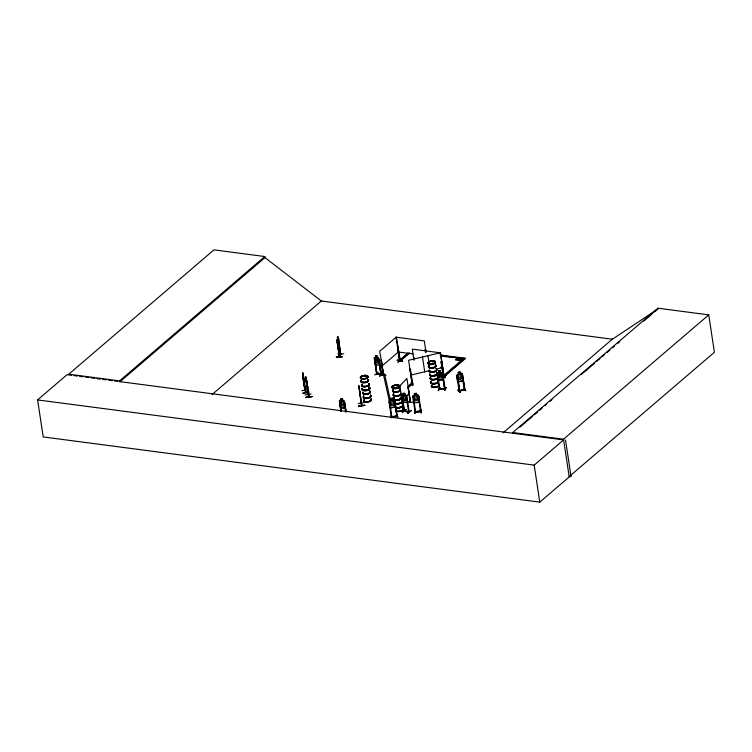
<?xml version="1.0" encoding="UTF-8"?>
<svg xmlns="http://www.w3.org/2000/svg" width="752" height="752" viewBox="0 0 752 752"><rect width="100%" height="100%" fill="white"/><g stroke="black" fill="none" stroke-linecap="round" stroke-linejoin="round"><path stroke-width="1.13" d="M338.823 341.981L338.362 344.736L337.385 340.336L337.639 336.52L340.741 354.305L338.494 338.08L339.406 345.093L338.287 347.217L339.387 345.055L339.293 342.968M337.131 340.797L337.187 339.857L339.537 356.702M302.614 374.317L303.488 375.85M308.217 394.48L305.791 376.893L309.222 396.943L308.781 396.219M380.493 374.722L385.785 375.135M380.362 374.891L385.795 375.417M339.613 356.514L337.15 341.681L339.246 356.758L340.675 353.919M339.641 356.504L340.929 354.013L340.506 354.305L338.823 342.893M305.726 392.469L305.932 391.905M306.083 392.61L305.895 391.867M308.292 394.706L305.726 379.732M309.204 396.924L308.226 394.358M403.627 409.483L399.867 385.785L406.926 378.519L410.573 402.348L410.122 401.906M413.412 397.291L412.848 397.441L413.412 397.291L415.706 412.181M413.365 401.136L414.333 402.875L419.061 402.348L418.667 395.58L417.933 394.997L413.233 395.524L412.622 396.238L415.151 412.275L421.167 411.607L418.873 396.708L418.309 396.868L418.873 396.708M416.279 393.352L414.267 393.569L414.615 395.439L413.703 396.125L414.22 399.528L415.442 400.872L417.322 400.675L418.112 399.115L417.595 395.712L416.495 395.214L416.223 393.39L414.343 393.616M414.907 413.553L415.066 410.836M414.813 413.525L415.076 410.573M416.552 395.176L416.279 393.324M415.038 411.607L421.092 410.968L415.659 411.701M417.924 395.026L416.495 395.242M418.319 396.774L420.612 411.692L420.406 411.043M421.045 412.904L421.261 409.906L421.045 412.613M421.383 412.848L421.374 410.169M379.816 363.695L379.563 365.425L375.831 364.626L375.051 362.671L375.868 364.598M383.106 375.013L380.888 360.236L381.349 360.02L383.2 374.552M399.415 360.462L400.008 360.81M399.444 361.026L397.535 345.986L400.196 361.054L399.65 361.082M340.092 405.779L340.966 407.669L345.046 408.204L345.337 406.428M407.575 400.901L407.227 402.602L403.204 402.132L402.367 400.214M407.509 400.882L407.274 402.668L403.204 402.132M361.496 403.298L359.23 388.201L359.465 389.705M361.862 405.638L358.817 385.532L359.249 388.793M463.119 378.726L462.809 380.7L458.316 381.903L457.395 380.268L456.652 375.37L459.237 391.397L459.792 391.237L457.432 376.348L456.906 376.498L457.498 376.432L459.698 391.275M389.611 406.221L390.561 407.904L395.232 406.982L394.762 400.177L392.751 399.904L392.459 398.062L390.476 398.447L390.833 400.346L389.921 401.117L390.438 404.52L391.651 405.779L393.503 405.422L394.283 403.768L393.766 400.365L392.676 399.951L392.469 398.081M342.245 356.843L336.276 356.937L342.31 356.645M374.675 374.994L378.237 372.437M458.024 389.959L460.13 392.488L458.062 389.921M458.043 390.194L460.045 392.469M402.329 412.594L405.46 409.671L402.339 412.35M411.269 382.815L412.848 385.156M412.82 384.958L411.269 382.552L412.904 385.231M391.134 417.774L390.73 415.743L391.425 417.398L397.376 416.147M438.519 390.561L439.873 387.571L438.256 390.598M438.237 390.645L439.864 387.797M361.825 405.629L361.421 403.11M362.718 378.707L362.295 378.717A3.854 1.636 -8.6 0 1 362.285 375.84A3.863 1.636 -8.6 0 1 367.991 376.573A3.854 1.636 -8.6 0 1 362.229 378.698L362.925 378.773M362.276 378.773L362.84 378.641M365.322 376.226L365.162 376.329M393.954 388.399A3.873 1.645 -8.6 0 1 394.01 385.522A3.873 1.645 -8.6 0 1 399.735 386.274A3.873 1.645 -8.6 0 1 393.954 388.399L394.01 388.276A3.854 1.636 -8.6 0 1 394.001 385.4A3.863 1.636 -8.6 0 1 399.707 386.133A3.854 1.636 -8.6 0 1 393.945 388.258A3.863 1.636 -8.6 0 1 394.001 385.391A3.854 1.636 -8.6 0 1 399.697 386.143A3.863 1.636 -8.6 0 1 393.935 388.258M394.17 388.342L394.396 388.464M397.075 385.823L397.178 385.673M397.968 385.691L396.812 385.832M429.824 364.184L429.834 364.353A3.873 1.645 -8.6 0 0 435.549 362.191A3.873 1.645 -8.6 0 0 429.824 361.439A3.873 1.645 -8.6 0 0 429.759 364.325M430.21 364.372L430.285 364.353M430.276 364.034L430.163 364.306M432.964 361.609L433.086 361.28M432.851 361.703L433.631 361.374L432.945 361.759M433.039 361.872L433.772 361.609L433.058 361.374M302.849 374.712L302.567 372.616L302.915 373.697M437.626 374.383L437.044 374.496L437.626 374.383L439.882 389.282L439.271 388.652M442.373 374.355L442.956 374.242L442.373 374.355L444.658 389.188L442.42 374.261M444.488 388.775L445.165 388.493L445.259 389.047L439.262 389.207M444.611 390.42L445.88 387.412L446.246 387.712M444.883 390.438L446.209 387.675M438.726 372.588L438.463 370.736L440.428 370.689L440.691 372.541M440.409 370.727L440.634 372.607L441.725 373.161L442.232 376.564L441.471 378.04L439.638 378.087L438.435 376.649L437.927 373.246L438.811 372.616L438.538 370.802L440.352 370.783M437.598 378.171L438.548 379.967L443.172 379.826L443.511 377.993L442.044 372.484L437.457 372.616L436.856 373.283L439.328 389.329L445.212 389.141L441.104 361.853L441.697 361.806L441.104 361.853M442.768 373.114L442.007 372.578M337.234 337.422L337.704 336.52L337.911 338.428L338.287 337.751L337.197 339.913M337.667 337.065L337.479 338.212L337.761 337.667M337.14 339.913L337.507 339.246M337.874 353.882L343.777 353.854M339.349 356.072L340.468 353.929M305.989 392.121L304.861 390.119M456.671 375.398L458.457 374.205L457.667 375.116L458.184 378.519L459.359 379.713L461.136 379.224L461.86 377.513L461.352 374.111L460.309 373.763M381.349 360.02L383.36 374.233M394.086 399.707L389.498 400.581L388.859 401.305L391.454 417.341L391.2 416.711M459.679 390.711L459.002 390.777L464.181 389.517M459.087 391.313L464.952 389.818L462.583 374.938L462.057 375.079L464.313 389.978L464.915 389.837M464.764 389.31L464.238 389.903L464.802 389.188M362.22 378.698A3.863 1.636 -8.6 0 0 367.991 376.573A3.854 1.636 -8.6 0 0 362.285 375.84A3.863 1.636 -8.6 0 0 362.22 378.698L362.483 378.519M365.293 376.038L365.857 376.085M433.387 361.458L433.067 361.609M374.27 357.811L374.778 357.256L378.472 358.046L379.074 358.807L381.518 374.769L376.733 373.735L374.27 357.811L376.611 373.866L381.358 374.863L378.472 358.046M343.918 400.854C346.033 402.376 340.778 399.18 339.876 400.327L339.359 400.882L340.957 411.118M339.453 400.891L339.904 400.29M403.26 394.903L401.587 395.355L403.965 411.41L409.182 412.058L406.832 396.013L404.961 395.167L404.726 393.315L402.95 393.117L403.298 395.007M401.361 396.962L401.145 394.64L404.144 411.259M408.092 387.506L410.169 402.414M402.724 409.577L406.127 409.821L402.752 409.238M413.224 402.47L407.622 401.775M412.087 383.548L412.801 383.924L412.162 384.093L408.599 360.264L440.334 352.81L443.887 376.649M443.276 376.367L443.915 376.056L443.389 376.207M443.99 376.592L443.351 376.639M406.813 395.749L409.163 393.334M398.005 346.146L397.253 346.23M397.394 360.264L402.555 361.11L397.263 360.358M383.323 374.261L383.501 374.317M401.154 359.287L397.817 362.229L400.91 359.559M383.595 374.825L379.713 351.269L396.36 337.009L400.308 360.96L399.81 360.763M400.139 360.669L408.9 353.158M425.5 352.021L425.275 349.736L426.083 351.992M425.754 349.793L425.171 349.821M444.141 376.639L440.54 352.829L412.312 349.125L414.004 360.321M442.007 361.74L441.415 361.768M443.548 376.179L443.971 376.122M443.426 376.959L446.086 375.286L442.994 377.974M443.501 377.194L445.861 375.229M442.966 377.936L446.077 375.267M391.36 417.228L397.338 416.063M391.914 417.228L389.686 402.414L389.141 402.517M396.642 415.894L397.291 415.602L391.369 416.787M396.661 416.194L396.614 415.63M569.179 476.618L714.4 352.274L708.741 314.872L563.521 439.224L569.226 476.928L539.786 502.139L43.202 436.931L37.6 399.914L67.041 374.703L71.656 375.304M264.798 256.535L213.963 249.861L68.742 374.205L119.577 380.879L264.798 256.535L264.958 257.616L321.339 300.997L612.391 339.218L658.019 308.893L657.915 308.198L708.741 314.872M264.958 257.616L119.737 381.96L119.577 380.879M212.017 394.603L321.677 300.706M342.489 398.851L340.722 398.645L341.06 400.543L340.318 401.004L340.835 404.407L341.925 405.977L343.542 406.183L344.19 404.849L342.489 398.851L342.686 400.75M340.853 411.212L339.584 402.01L341.436 411.184M339.472 402.104L340.064 402.066M381.95 366.074L398.598 351.814M344.284 402.621L345.553 411.833M340.966 407.669L345.074 408.176M409.84 352.885L400.299 361.045L399.274 360.913L407.875 353.026M400.139 360.17L407.941 353.487M392.365 399.754L394.104 398.269M407.979 386.387L411.447 383.417L412.472 383.558L408.139 387.271M408.909 386.114L410.648 384.629M392.535 400.628L394.264 399.143M408.204 387.731L412.745 383.539M402.104 394.791L406.165 395.345M404.726 393.315L404.914 395.214M402.292 396.539L401.709 396.567L402.292 396.539L404.482 411.438L404.05 410.733M406.146 395.317L406.832 396.013M406.522 397.094L408.599 412.002L409.21 411.41M464.05 358.149L443.238 375.972L444.263 376.103L465.131 358.234L465.14 358.751L444.338 376.564L443.304 376.432M444.178 375.69L463.251 359.353M403.918 410.733L404.125 411.269L409.295 411.955L409.107 411.523M404.529 410.968L409.069 411.532L409.06 412.058M407.631 413.045L411.081 410.686L407.669 413.074M411.09 410.714L407.716 413.309L410.865 410.648M503.069 432.832L612.664 338.917M512.798 433.237L512.695 432.541L657.915 308.198M519.923 427.136L532.397 416.458M534.183 414.935L537.746 411.88M539.522 410.357L542.201 408.063M544.871 405.779L546.657 404.247M550.22 401.201L551.996 399.669M581.399 374.496L594.766 363.056M596.543 361.533L600.105 358.478M601.891 356.956L604.561 354.662M607.24 352.378L609.91 350.084M612.579 347.8L614.365 346.277M617.928 343.222L619.704 341.699M643.759 321.104L652.67 313.471M654.456 311.948L658.019 308.893M37.6 399.914L534.183 465.121L563.633 439.911L120.085 381.668M415.499 411.673L414.944 411.72M377.344 357.867L377.119 355.997L378.745 362.041L378.171 363.329L376.696 363.019L375.68 361.383L375.586 355.724M374.496 358.93L377.09 373.932C377.927 372.936 375.624 373.246 377.006 373.396M374.928 359.024L376.968 373.923M378.66 359.945L380.916 374.787L379.102 360.039M376.555 373.819L376.658 373.18M380.85 374.233L381.443 374.214L377.034 373.547M379.563 376.094L383.332 373.236M383.605 373.556L379.835 376.132M410.432 402.442L408.167 387.647M403.316 409.455L403.316 408.891M403.326 394.979L402.555 395.467L403.072 398.87L404.153 400.44L405.779 400.656L406.428 399.312L405.911 395.909L404.952 395.185M445.109 388.615L445.128 389.16M415.038 412.162L421.111 411.494M412.096 383.981L412.801 383.924M439.826 389.282L439.732 388.643L439.337 389.31M365.857 376.263L365.876 375.897M399.632 360.349L399.801 360.866M443.708 376.479L444.272 376.517M464.849 389.846L462.386 373.838L461.634 373.396M455.665 359.606L457.395 359.193L456.116 359.964C454.753 359.155 459.848 358.854 455.712 359.917M459.096 360.058L460.788 359.475L459.143 360.368L460.826 359.644L461.324 360.65L461.239 359.522L462.95 358.939L461.239 359.522M457.836 359.888L457.799 359.071L459.51 358.488L457.808 359.212L457.31 358.196L457.395 359.334M457.883 360.199L457.846 359.381L459.557 358.789M459.143 360.368L460.835 359.785C460.844 357.783 461.079 359.992 462.997 359.24M412.115 383.407L412.604 383.313M381.273 374.327L381.311 374.853M391.228 416.683L391.792 416.711M443.614 376.056L444.112 376.103M404.313 410.902L403.909 410.855M458.532 374.252L458.184 372.39C461.314 369.777 459.124 375.173 461.653 373.33L462.386 373.838M457.244 374.571L461.681 373.349M462.659 375.013L462.057 375.079M462.753 380.653L458.344 381.922L457.413 380.286M463.909 388.634L465.93 390.89M339.406 356.457L337.15 341.681M412.275 384.065L409.906 369.176L410.442 369.053L412.66 383.849M444.78 377.654L443.812 376.526M410.846 375.069L430.191 370.52M436.94 368.941L442.571 367.615M439.732 388.775L444.573 388.643M459.566 390.617L464.163 389.357M302.84 374.44L302.624 373.913M302.577 375.445L304.917 390.504L302.671 374.252L305.096 390.232M303.62 376.724L303.479 375.803L304.363 381.612M306.496 380.164L308.987 397L305.848 378.181M306.778 381.01L306.572 380.098M303.733 381.208L304.598 383.153L304.41 381.555M306.496 383.445L307.747 387.44L306.835 380.991M307.577 385.879L307.681 387.449L306.562 383.426M307.888 389.301L301.862 390.73M305.058 390.194L305.829 392.723L303.018 375.126L303.855 379.281M302.877 393.033L308.931 391.839M308.094 393.954L308.95 396.971M311.093 393.898L305.011 395.016M306.017 397.272L312.174 396.52L306.026 397.31M306.064 397.582L312.174 396.511M389.47 400.553L390.758 400.299M396.83 416.27L394.49 401.371L395.035 401.267M390.561 407.904L395.176 406.935M415.17 412.124L415.085 411.579M421.035 411.635L421.026 410.977M396.924 414.803L397.949 417.294M459.237 391.378L459.096 390.861M365.679 376.301L365.914 375.812M443.943 376.517L441.527 361.674M443.464 376.733L441.161 361.928M415.574 412.228L415.508 411.532M390.382 400.102L384.545 373.97L383.351 374.167L389.451 401.436M358.939 386.81L359.127 387.618M359.315 390.636L361.599 405.704L361.167 403.006M359.729 392.046L360.123 394.161M360.114 394.076L360.368 396.154M360.199 394.593L360.434 396.144M364.344 402.546L358.225 403.561M358.629 406.099L364.786 405.347L358.657 406.287M364.786 405.309L358.591 405.845L364.786 405.366M443.727 375.991L445.081 377.664L444.028 376.066M391.877 417.106L391.933 416.815M397.253 415.518L397.319 416.185L394.838 400.167M444.554 388.502L445.099 388.502M413.271 395.58L414.615 395.439M397.385 385.861L396.877 385.889M437.006 374.12L442.9 373.988M437.138 374.975L443.031 374.825M443.116 379.769L438.585 379.91L437.673 378.134M337.808 345.685L338.287 347.217M342.329 356.702L336.341 356.758M404.35 411.438L402.188 396.624M402.781 409.483L406.061 409.878M397.197 360.123L402.564 361.016M439.958 354.925L465.131 358.234M440.503 355.602L465.206 358.695M440.569 356.063L464.529 358.751M398.306 351.992L412.98 353.919M460.844 360.283L461.324 360.65M399.199 360.452L400.233 360.584M440.522 367.343L442.778 367.643M412.538 384.018L411.447 383.417M512.695 432.541L563.521 439.224M73.959 375.605L77.418 376.066M79.731 376.367L83.19 376.818M85.493 377.119L88.952 377.579M91.255 377.88L94.714 378.331M97.017 378.641L100.477 379.093M102.789 379.393L106.248 379.845M108.551 380.155L112.01 380.606M114.313 380.907L117.773 381.358M569.302 476.524L571.088 476.749L565.542 440.042M444.799 377.673L443.135 375.06M361.75 404.886L361.552 405.657M400.196 360.387L400.299 361.045M377.119 355.997L375.483 355.687L375.821 357.576M399.697 361.007L396.06 337.178L424.288 340.891L425.98 352.077M308.837 396.445L308.01 394.405M340.186 405.751L340.994 407.612M306.008 378.021L306.177 378.773M302.633 372.607L306.045 392.676L305.068 390.081M306.694 382.806L307.004 383.567M302.849 373.744L303.018 374.383M309.025 392.243L302.962 393.418M390.702 415.771L391.472 417.708M337.883 345.647L338.297 347.133M306.525 382.401L307.23 385.024L307.173 383.981M303.366 378.115L304.071 380.747L304.024 379.694M306.092 378.068L305.726 376.902L308.282 394.744M359.71 391.444L359.841 392.243M359.165 388.211L359.259 388.84M359.644 391.021L360.058 393.7L359.907 392.666M534.183 465.121L539.786 502.139M459.162 358.742L457.846 359.381M460.083 371.864L460.327 373.791M458.278 372.456L458.551 374.28M427.944 355.715L428.978 362.549M425.275 349.736L425.604 351.927M422.492 357.003L424.73 371.808M408.768 411.335L408.834 411.889M401.7 399.152L403.025 407.932M344.604 401.549L346.146 411.795M344.651 402.781L346.033 411.889M339.951 402.16L341.333 411.278M304.344 381.574L304.532 383.172M460.873 359.954L460.891 360.593M457.395 359.193L457.46 360.142M368.734 384.009A3.863 1.636 -8.6 0 1 365.369 386.895A3.863 1.636 -8.6 0 1 362.107 384.798M368.753 383.755A3.92 1.664 -8.6 0 1 365.331 386.678A3.92 1.664 -8.6 0 1 362.022 384.554M362.238 388.681A3.863 1.636 -8.6 0 0 366.882 390.147A3.863 1.636 -8.6 0 0 368.649 387.167A3.854 1.636 -8.6 0 1 367.352 390.044A3.854 1.636 -8.6 0 1 362.107 389.141A3.873 1.645 -8.6 0 0 367.361 390.053A3.873 1.645 -8.6 0 0 368.668 387.195M368.132 379.666A3.92 1.664 -8.6 0 1 364.72 382.599A3.92 1.664 -8.6 0 1 361.402 380.474M369.006 383.68A3.863 1.636 -8.6 0 1 364.767 386.255A3.863 1.636 -8.6 0 1 362.003 384.122M368.113 379.929A3.863 1.636 -8.6 0 1 364.748 382.806A3.863 1.636 -8.6 0 1 361.496 380.719M368.724 383.548A3.92 1.664 -8.6 0 1 365.303 386.472A3.92 1.664 -8.6 0 1 361.994 384.347M368.104 379.459A3.92 1.664 -8.6 0 1 364.682 382.383A3.92 1.664 -8.6 0 1 361.374 380.258M368.01 379.243A3.863 1.636 -8.6 0 1 364.645 382.119A3.863 1.636 -8.6 0 1 361.392 380.033M370.492 395.655A3.863 1.636 -8.6 0 1 367.634 398.466A3.863 1.636 -8.6 0 1 363.479 396.896M370.51 395.402A3.92 1.664 -8.6 0 1 367.098 398.325A3.92 1.664 -8.6 0 1 363.78 396.201M369.664 387.938A3.873 1.645 -8.6 0 1 366.412 390.401A3.873 1.645 -8.6 0 1 362.107 389.273M368.687 387.318A3.873 1.645 -8.6 0 1 369.288 387.59M369.899 391.313A3.92 1.664 -8.6 0 1 366.985 394.17A3.92 1.664 -8.6 0 1 362.765 392.572M370.388 394.969A3.863 1.636 -8.6 0 1 367.023 397.855A3.863 1.636 -8.6 0 1 363.771 395.759M369.881 391.566A3.863 1.636 -8.6 0 1 367.014 394.377A3.863 1.636 -8.6 0 1 362.859 392.807M370.482 395.185A3.92 1.664 -8.6 0 1 367.061 398.118A3.92 1.664 -8.6 0 1 363.752 395.994M369.862 391.106A3.92 1.664 -8.6 0 1 366.948 393.954A3.92 1.664 -8.6 0 1 362.737 392.356M369.777 390.89A3.863 1.636 -8.6 0 1 366.91 393.691A3.863 1.636 -8.6 0 1 362.755 392.121M436.63 369.834A3.863 1.636 -8.6 0 1 432.4 372.409A3.863 1.636 -8.6 0 1 429.636 370.275M436.658 369.58A3.92 1.664 -8.6 0 1 432.861 372.146A3.92 1.664 -8.6 0 1 429.148 370.482M437.241 373.434A3.863 1.636 -8.6 0 0 436.743 372.672A3.845 1.626 -8.6 0 1 437.222 373.443A3.873 1.645 -8.6 0 0 436.818 373.058M435.662 365.134A3.92 1.664 -8.6 0 1 432.24 368.066A3.92 1.664 -8.6 0 1 428.931 365.942M436.527 369.147A3.863 1.636 -8.6 0 1 432.795 371.676A3.863 1.636 -8.6 0 1 429.138 370.031M435.558 368.527A3.863 1.636 -8.6 0 1 436.16 368.8M435.643 365.397A3.863 1.636 -8.6 0 1 432.278 368.273A3.863 1.636 -8.6 0 1 429.016 366.186M436.63 369.373A3.92 1.664 -8.6 0 1 432.823 371.939A3.92 1.664 -8.6 0 1 429.119 370.266M435.624 364.927A3.92 1.664 -8.6 0 1 432.212 367.85A3.92 1.664 -8.6 0 1 428.894 365.735M435.916 365.068A3.863 1.636 -8.6 0 1 431.676 367.634A3.863 1.636 -8.6 0 1 428.913 365.5M438.021 381.123A3.863 1.636 -8.6 0 1 434.656 384.009A3.863 1.636 -8.6 0 1 431.394 381.913M438.04 380.869A3.92 1.664 -8.6 0 1 434.618 383.793A3.92 1.664 -8.6 0 1 431.31 381.668M431.883 385.109A3.863 1.636 -8.6 0 0 434.637 387.242A3.863 1.636 -8.6 0 0 438.877 384.667A3.845 1.626 -8.6 0 1 435.135 387.186A3.845 1.626 -8.6 0 1 431.507 385.55M437.175 374.27A3.873 1.645 -8.6 0 1 432.447 376.009A3.873 1.645 -8.6 0 1 429.777 374.299M437.786 378.012A3.92 1.664 -8.6 0 1 432.522 379.76A3.92 1.664 -8.6 0 1 430.689 377.589M437.918 380.437A3.863 1.636 -8.6 0 1 434.553 383.323A3.863 1.636 -8.6 0 1 431.291 381.236M437.758 378.247A3.863 1.636 -8.6 0 1 433.049 379.986A3.863 1.636 -8.6 0 1 430.388 378.275M438.002 380.653A3.92 1.664 -8.6 0 1 434.59 383.586A3.92 1.664 -8.6 0 1 431.281 381.461M437.749 377.805A3.92 1.664 -8.6 0 1 432.485 379.553A3.92 1.664 -8.6 0 1 430.661 377.372M437.796 377.119A3.863 1.636 -8.6 0 1 432.945 379.299A3.863 1.636 -8.6 0 1 430.68 377.147M400.825 393.926A3.863 1.636 -8.6 0 1 396.586 396.492A3.863 1.636 -8.6 0 1 393.822 394.358M400.844 393.672A3.92 1.664 -8.6 0 1 396.539 396.285A3.92 1.664 -8.6 0 1 393.738 394.114M401.305 397.112A3.863 1.636 -8.6 0 1 397.065 399.688A3.863 1.636 -8.6 0 1 394.311 397.554A3.845 1.626 -8.6 0 0 396.586 399.697A3.845 1.626 -8.6 0 0 401.408 397.526A3.873 1.645 -8.6 0 1 397.122 400.083A3.873 1.645 -8.6 0 1 394.358 397.94M399.848 389.226A3.92 1.664 -8.6 0 1 396.934 392.083A3.92 1.664 -8.6 0 1 392.723 390.485M400.722 393.24A3.863 1.636 -8.6 0 1 396.483 395.815A3.863 1.636 -8.6 0 1 393.719 393.681M399.829 389.48A3.863 1.636 -8.6 0 1 396.962 392.29A3.863 1.636 -8.6 0 1 392.817 390.72M400.816 393.465A3.92 1.664 -8.6 0 1 396.511 396.078A3.92 1.664 -8.6 0 1 393.71 393.907M399.82 389.019A3.92 1.664 -8.6 0 1 396.398 391.942A3.92 1.664 -8.6 0 1 393.089 389.818M400.102 389.151A3.863 1.636 -8.6 0 1 395.862 391.726A3.863 1.636 -8.6 0 1 393.108 389.592M402.583 405.572A3.863 1.636 -8.6 0 1 398.842 408.092A3.863 1.636 -8.6 0 1 395.195 406.456M402.611 405.319A3.92 1.664 -8.6 0 1 399.321 407.81A3.92 1.664 -8.6 0 1 394.96 406.663M401.991 401.23A3.92 1.664 -8.6 0 1 400.139 403.345A3.92 1.664 -8.6 0 1 395.458 403.636M402.48 404.886A3.863 1.636 -8.6 0 1 399.735 407.236A3.863 1.636 -8.6 0 1 395.073 406.625M402.085 401.897A3.863 1.636 -8.6 0 1 399.218 403.833A3.863 1.636 -8.6 0 1 394.932 403.58M402.574 405.102A3.92 1.664 -8.6 0 1 399.284 407.603A3.92 1.664 -8.6 0 1 394.932 406.456M401.953 401.023A3.92 1.664 -8.6 0 1 400.111 403.128A3.92 1.664 -8.6 0 1 395.42 403.429M401.859 400.797A3.863 1.636 -8.6 0 1 400.045 402.875A3.863 1.636 -8.6 0 1 395.43 403.166M403.542 408.919L403.175 409.041A3.854 1.636 -8.6 0 1 398.87 411.56A3.863 1.636 -8.6 0 1 396.107 409.436A3.854 1.636 -8.6 0 0 398.87 411.56A3.863 1.636 -8.6 0 0 403.1 409.003L403.542 408.919M338.071 339.039L338.137 343.279L338.071 339.039M413.779 358.027L414.258 358.093L413.779 358.027M459.763 372.334L458.617 372.644L458.711 373.255L459.848 372.936L459.763 372.334M460.393 374.374L458.626 374.863L459.134 378.256L460.91 377.767L460.393 374.374M303.413 379.149L303.733 381.255L303.413 379.149M392.121 398.504L390.927 398.739L391.021 399.34L392.206 399.105L392.121 398.504M392.77 400.562L390.918 400.929L391.425 404.322L393.287 403.965L392.77 400.562M415.931 393.728L414.728 393.86L414.822 394.462L416.025 394.339L415.931 393.728M416.589 395.815L414.709 396.022L415.226 399.415L417.106 399.218L416.589 395.815M440.089 371.065L438.914 371.093L439.008 371.704L440.183 371.676L440.089 371.065M440.738 373.18L438.905 373.227L439.422 376.63L441.255 376.583L440.738 373.18M404.435 393.634L403.392 393.493L403.486 394.104L404.52 394.236L404.435 393.634M405.046 395.796L403.42 395.58L403.937 398.983L405.554 399.199L405.046 395.796M342.198 399.171L341.154 399.03L341.248 399.641L342.292 399.773L342.198 399.171M342.809 401.333L341.192 401.117L341.699 404.52L343.326 404.726L342.809 401.333M376.855 356.288L375.897 356.091L376.949 356.899L376.855 356.288M377.438 358.478L375.962 358.159L376.47 361.562L377.955 361.872L377.438 358.478M366.844 389.912A3.863 1.636 -8.6 0 0 368.621 386.932A3.845 1.626 -8.6 0 1 366.835 389.903A3.863 1.636 -8.6 0 1 362.201 388.436A3.845 1.626 -8.6 0 0 366.835 389.903M362.276 379.055A3.863 1.636 -8.6 0 0 368.038 376.931A3.863 1.636 -8.6 0 0 362.332 376.179A3.863 1.636 -8.6 0 0 362.276 379.055A3.845 1.626 -8.6 0 0 368.029 376.931A3.845 1.626 -8.6 0 0 362.342 376.188A3.845 1.626 -8.6 0 0 362.285 379.046M367.653 401.972A3.863 1.636 -8.6 0 0 371.018 399.086A3.854 1.636 -8.6 0 1 367.653 401.953A3.863 1.636 -8.6 0 1 364.391 399.876A3.854 1.636 -8.6 0 0 367.653 401.953M367.615 401.728A3.863 1.636 -8.6 0 0 370.98 398.842A3.845 1.626 -8.6 0 1 367.615 401.718A3.863 1.636 -8.6 0 1 364.353 399.641A3.845 1.626 -8.6 0 0 367.615 401.718M365.942 390.692A3.863 1.636 -8.6 0 0 369.683 388.164A3.845 1.626 -8.6 0 1 365.942 390.683A3.863 1.636 -8.6 0 1 362.295 389.047A3.845 1.626 -8.6 0 0 365.942 390.683M432.428 375.868A3.863 1.636 -8.6 0 0 437.138 374.139A3.854 1.636 -8.6 0 1 432.428 375.84A3.863 1.636 -8.6 0 1 429.768 374.158A3.854 1.636 -8.6 0 0 432.428 375.84M437.156 373.274A3.863 1.636 -8.6 0 0 436.78 372.926A3.854 1.636 -8.6 0 1 437.147 373.255M429.749 364.165A3.863 1.636 -8.6 0 0 435.511 362.05A3.863 1.636 -8.6 0 0 429.806 361.298A3.863 1.636 -8.6 0 0 429.749 364.165A3.854 1.636 -8.6 0 0 435.511 362.06A3.854 1.636 -8.6 0 0 429.815 361.308A3.854 1.636 -8.6 0 0 429.749 364.175M432.391 375.615A3.863 1.636 -8.6 0 0 437.1 373.885A3.845 1.626 -8.6 0 1 432.391 375.605A3.863 1.636 -8.6 0 1 429.73 373.904A3.845 1.626 -8.6 0 0 432.391 375.605M429.806 364.523A3.863 1.636 -8.6 0 0 435.568 362.398A3.863 1.636 -8.6 0 0 429.862 361.646A3.863 1.636 -8.6 0 0 429.806 364.523A3.845 1.626 -8.6 0 0 435.549 362.398A3.845 1.626 -8.6 0 0 429.871 361.656A3.845 1.626 -8.6 0 0 429.806 364.513M434.675 387.468A3.863 1.636 -8.6 0 0 438.914 384.892A3.854 1.636 -8.6 0 1 434.675 387.468A3.854 1.636 -8.6 0 1 431.921 385.344A3.863 1.636 -8.6 0 0 434.675 387.468M432.005 376.207A3.863 1.636 -8.6 0 0 436.799 374.938A3.845 1.626 -8.6 0 1 432.015 376.197A3.863 1.636 -8.6 0 1 429.824 374.515A3.845 1.626 -8.6 0 0 432.015 376.197M397.103 399.914A3.863 1.636 -8.6 0 0 401.342 397.338A3.854 1.636 -8.6 0 1 397.103 399.914A3.854 1.636 -8.6 0 1 394.349 397.789A3.863 1.636 -8.6 0 0 397.103 399.914M393.992 388.605A3.863 1.636 -8.6 0 0 399.754 386.49A3.863 1.636 -8.6 0 0 394.048 385.738A3.863 1.636 -8.6 0 0 393.992 388.605A3.845 1.626 -8.6 0 0 399.744 386.49A3.845 1.626 -8.6 0 0 394.057 385.748A3.845 1.626 -8.6 0 0 394.001 388.605M398.833 411.335A3.863 1.636 -8.6 0 0 403.063 408.759A3.845 1.626 -8.6 0 1 398.833 411.325A3.863 1.636 -8.6 0 1 396.069 409.201A3.845 1.626 -8.6 0 0 398.833 411.325M397.159 400.29A3.863 1.636 -8.6 0 0 401.399 397.723A3.845 1.626 -8.6 0 1 397.159 400.29A3.863 1.636 -8.6 0 1 394.396 398.156A3.845 1.626 -8.6 0 0 397.159 400.29"/></g></svg>
